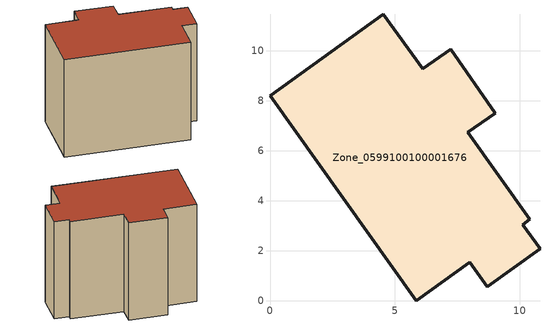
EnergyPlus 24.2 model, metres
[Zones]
Zone_0599100100001676
 floor ground (C_G): 7.92,6.74 10.41,3.25 10.12,3.04 10.81,2.08 8.7,0.56 8,1.53 5.86,0 0,8.21 4.54,11.46 6.11,9.28 7.23,10.07 9.01,7.51 z0
 wall outside (C_F): 9.01,7.51 7.23,10.07 6.11,9.28 4.54,11.46 0,8.21 5.86,0 8,1.53 8.7,0.56 10.81,2.08 10.12,3.04 10.41,3.25 7.92,6.74 9.01,7.51 z0:8.66
 roof outside (C_R): 7.92,6.74 9.01,7.51 7.23,10.07 6.11,9.28 4.54,11.46 0,8.21 5.86,0 8,1.53 8.7,0.56 10.81,2.08 10.12,3.04 10.41,3.25 z8.66
[BUILDING]
Pand.0599100100001676: North Axis=0; Terrain=City; Loads Convergence Tolerance Value=0.04; Temperature Convergence Tolerance Value=0.4; Solar Distribution=FullExterior; Maximum Number of Warmup Days=25; Minimum Number of Warmup Days=1
[Site:Location]
Rotterdam.The.Hague.AP_ZH_NLD Design_Conditions: Latitude=51.96; Longitude=4.45; Time Zone=1; Elevation=-4.5
[SITE:GROUNDTEMPERATURE:BUILDINGSURFACE]
18, 18, 18, 18, 18, 18, 18, 18, 18, 18, 18, 18
[MATERIAL] Thermal Absorptance=0.9; Solar Absorptance=0.7; Visible Absorptance=0.7
Name | Roughness | Thickness | Conductivity | Density | Specific Heat
G.TC.2006-2014 | MediumSmooth | 0.15 | 0.06 | 540 | 1210
F.TC.2006-2014 | Rough | 0.3 | 0.12 | 1920 | 840
R.TC.2006-2014 | MediumRough | 0.2 | 0.08 | 1500 | 1000
[CONSTRUCTION]
C_G: G.TC.2006-2014
C_F: F.TC.2006-2014
C_R: R.TC.2006-2014
[ZONE]
Zone_0599100100001676: Type=1; Multiplier=1; Ceiling Height=Autocalculate; Volume=Autocalculate; Floor Area=autocalculate; Part of Total Floor Area=Yes
[ZONEINFILTRATION:DESIGNFLOWRATE]
Infil_Zone_0599100100001676: Zone or ZoneList or Space or SpaceList=Zone_0599100100001676; Schedule=AlwaysOn; Design Flow Rate Calculation Method=Flow/Area; Flow Rate per Floor Area=0.0015; Constant Term Coefficient=1; Temperature Term Coefficient=0; Velocity Term Coefficient=0; Velocity Squared Term Coefficient=0
[HVACTEMPLATE:ZONE:IDEALLOADSAIRSYSTEM]
Zone_0599100100001676: Maximum Heating Supply Air Temperature=50; Minimum Cooling Supply Air Temperature=13; Maximum Heating Supply Air Humidity Ratio=0.0156; Minimum Cooling Supply Air Humidity Ratio=0.0077; Heating Limit=NoLimit; Cooling Limit=NoLimit; Dehumidification Control Type=ConstantSensibleHeatRatio; Cooling Sensible Heat Ratio=0.7; Dehumidification Setpoint=60; Humidification Control Type=None; Humidification Setpoint=30; Outdoor Air Method=None; Outdoor Air Flow Rate per Person=0.00944; Outdoor Air Flow Rate per Zone Floor Area=0; Outdoor Air Flow Rate per Zone=0; Demand Controlled Ventilation Type=None; Outdoor Air Economizer Type=NoEconomizer; Heat Recovery Type=None; Sensible Heat Recovery Effectiveness=0.7; Latent Heat Recovery Effectiveness=0.65
[ZONECONTROL:THERMOSTAT]
ThermostatControl_Zone_0599100100001676: Zone or ZoneList=Zone_0599100100001676; Control Type Schedule=DualSetpointControlType; Control 1=Thermostat_Zone_0599100100001676; Temperature Difference Between Cutout And Setpoint=0
[THERMOSTATSETPOINT:DUALSETPOINT]
Thermostat_Zone_0599100100001676: Heating Setpoint Temperature Schedule=HeatingSetpoint_Zone_0599100100001676; Cooling Setpoint Temperature Schedule=CoolingSetpoint_Zone_0599100100001676
[SCHEDULE:COMPACT]
HeatingSetpoint_Zone_0599100100001676: Through: 12/31, For: AllDays, Until: 24:00, 21
CoolingSetpoint_Zone_0599100100001676: Through: 12/31, For: AllDays, Until: 24:00, 24
DualSetpointControlType: Through: 12/31, For: AllDays, Until: 24:00, 4
AlwaysOn: Through: 12/31, For: AllDays, Until: 24:00, 1
